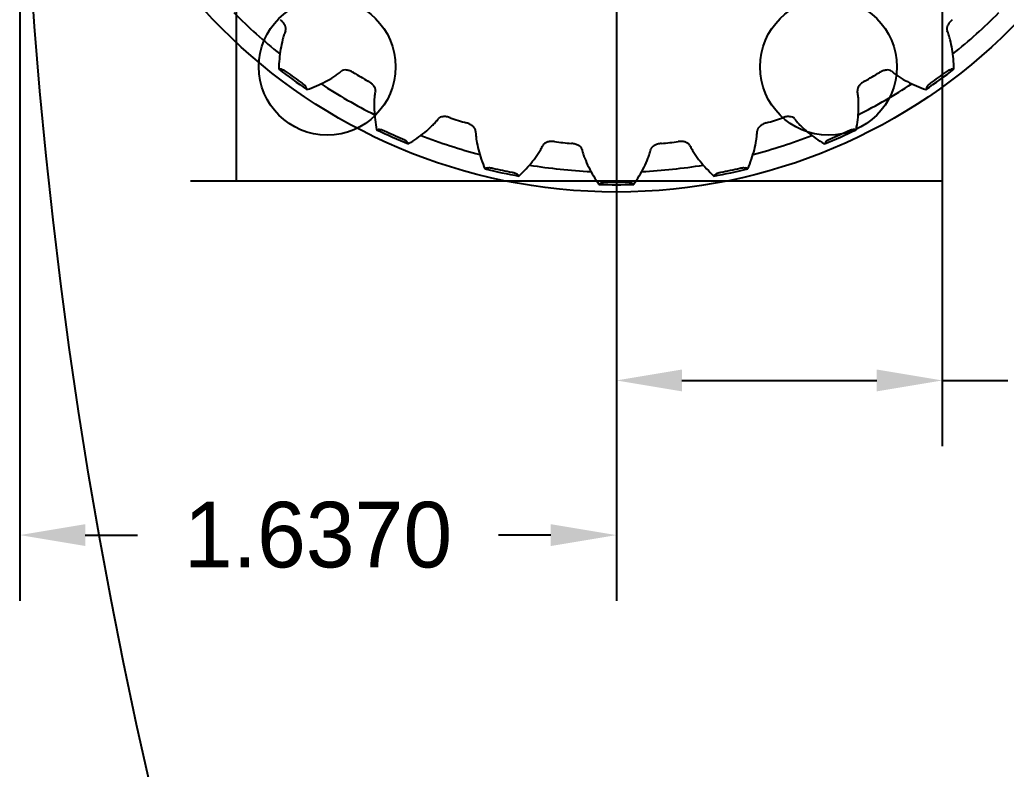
# Model space of a CAD drawing. Header units: inches. Extents: x -116 to 250, y -285 to 80.
# Drawn here: x 110.255 to 112.962, y 26.169 to 28.226 of the extents above; entities that cross this region are included whole.
import ezdxf

# ---------------------------------------------------------------- set-up
doc = ezdxf.new("R2010")
doc.units = ezdxf.units.IN
doc.header["$MEASUREMENT"] = 0
doc.layers.add('LAYER_CURVE', color=7, linetype='Continuous')
doc.layers.add('trajectories', color=3, linetype='Continuous')
doc.dimstyles.get("Standard").update_dxf_attribs({"dimtxt": 0.18, "dimasz": 0.18, "dimexe": 0.18, "dimexo": 0.0625, "dimgap": 0.09, "dimtad": 0, "dimtih": 1, "dimtoh": 1, "dimdec": 4, "dimzin": 0, "dimdsep": 46, "dimtxsty": 'Standard', "dimcen": 0.09, "dimadec": 0, "dimazin": 0, "dimtfac": 1, "dimtdec": 4, "dimtofl": 0, "dimtmove": 0, "dimatfit": 3, "dimfxl": 1, "dimtolj": 1, "dimtzin": 0, "dimarcsym": 0})

# ---------------------------------------------------------------- blocks, each defined once
blk = doc.blocks.new('*D109')
at = {"layer": 'Defpoints', "color": 0, "transparency": 16777216}
for p in [(110.2551, 29.2837), (111.8921, 29.2837), (111.8921, 26.8115)]:
    blk.add_point(p, dxfattribs=at)
at = {"layer": 'trajectories', "color": 0, "lineweight": -2, "transparency": 16777216}
for p, q in [((110.2551, 29.2212), (110.2551, 26.6315)), ((111.8921, 29.2212), (111.8921, 26.6315)), ((110.4351, 26.8115), (110.5786, 26.8115)), ((111.7121, 26.8115), (111.5686, 26.8115))]:
    blk.add_line(p, q, dxfattribs=at)
at = {"layer": 'trajectories', "color": 0, "transparency": 16777216}
for points in [[(110.4351, 26.8415), (110.4351, 26.7815), (110.2551, 26.8115)], [(111.7121, 26.8415), (111.7121, 26.7815), (111.8921, 26.8115)]]:
    blk.add_solid(points, dxfattribs=at)
at = {"layer": 'trajectories', "color": 0, "transparency": 16777216, "insert": (111.0736, 26.8115), "char_height": 0.18, "attachment_point": 5}
blk.add_mtext('\\A1;1.6370', dxfattribs=at)
blk = doc.blocks.new('*D143')
at = {"layer": 'Defpoints', "color": 0, "transparency": 16777216}
for p in [(112.7864, 30.7837), (111.8921, 29.2837), (112.7864, 27.2358)]:
    blk.add_point(p, dxfattribs=at)
at = {"layer": 'trajectories', "color": 0, "lineweight": -2, "transparency": 16777216}
for p, q in [((112.7864, 30.7212), (112.7864, 27.0558)), ((111.8921, 29.2212), (111.8921, 27.0558)), ((112.0721, 27.2358), (112.6064, 27.2358)), ((112.7864, 27.2358), (112.9664, 27.2358))]:
    blk.add_line(p, q, dxfattribs=at)
at = {"layer": 'trajectories', "color": 0, "transparency": 16777216}
for points in [[(112.0721, 27.2658), (112.0721, 27.2058), (111.8921, 27.2358)], [(112.6064, 27.2658), (112.6064, 27.2058), (112.7864, 27.2358)]]:
    blk.add_solid(points, dxfattribs=at)
at = {"layer": 'trajectories', "color": 0, "transparency": 16777216, "insert": (113.4914, 27.2358), "char_height": 0.18, "attachment_point": 5}
blk.add_mtext('\\A1;0.8943', dxfattribs=at)

msp = doc.modelspace()

# ---------------------------------------------------------------- linework, layer by layer
msp.add_circle((124.25513, 29.28373), 14)
at = {"color": 7, "linetype": 'Continuous'}
for centre, radius, start, end in [((110.9313, 27.63397), 0.45747, 84.67273, 85.66862), ((111.89213, 29.28373), 1.51084, 232.18699, 235.81301), ((111.89213, 29.28373), 1.50404, 232.9759, 235.0241), ((111.89213, 29.28373), 1.40303, 239.04245, 240.95755), ((111.89213, 29.28373), 1.40303, 299.04245, 300.95755), ((111.89213, 29.28373), 1.51084, 304.18699, 307.81301), ((111.89213, 29.28373), 1.50404, 304.9759, 307.0241), ((112.8542, 27.61928), 0.47222, 94.34693, 95.31172), ((110.60644, 27.8544), 0.47222, 22.34693, 23.31172), ((113.16423, 27.86013), 0.45747, 156.67273, 157.66862), ((111.89213, 29.28373), 1.40303, 251.04245, 252.95755), ((111.89213, 29.28373), 1.40303, 287.04245, 288.95755), ((111.2953, 27.47026), 0.45747, 96.67273, 97.66862), ((111.89213, 29.28373), 1.51084, 244.18699, 247.81301), ((111.89213, 29.28373), 1.50404, 244.9759, 247.0241), ((111.89213, 29.28373), 1.51084, 292.18699, 295.81301), ((111.89213, 29.28373), 1.50404, 292.9759, 295.0241), ((112.48712, 27.45562), 0.47222, 82.34693, 83.31172), ((110.93171, 27.61833), 0.47222, 34.34693, 35.31172), ((111.89213, 29.28373), 1.40303, 263.04245, 264.95755), ((111.89213, 29.28373), 1.40303, 275.04245, 276.95755), ((112.84045, 27.62675), 0.45747, 144.67273, 145.66862), ((111.68539, 27.3858), 0.45747, 108.67273, 109.66862), ((111.89213, 29.28373), 1.51084, 256.18699, 259.81301), ((111.89213, 29.28373), 1.50404, 256.9759, 259.0241), ((111.29895, 27.45504), 0.47222, 46.34693, 47.31172), ((111.89213, 29.28373), 1.51084, 280.18699, 283.81301), ((112.47522, 27.46579), 0.45747, 132.67273, 133.66862), ((111.89213, 29.28373), 1.50404, 280.9759, 283.0241), ((112.09403, 27.37187), 0.47222, 70.34693, 71.31172), ((112.08451, 27.38429), 0.45747, 120.67273, 121.66862), ((111.89213, 29.28373), 1.51084, 268.18699, 271.81301), ((111.89213, 29.28373), 1.50404, 268.9759, 271.0241), ((111.69212, 27.37167), 0.47222, 58.34693, 59.31172)]:
    msp.add_arc(centre, radius, start, end, dxfattribs=at)
for points, knots in [([(110.98468, 28.19506), (110.98659, 28.19951), (110.98492, 28.2068), (110.98109, 28.21381), (110.97719, 28.21942), (110.97355, 28.22321), (110.97088, 28.22553)], [0, 0, 0, 0, 0.4164048, 0.5515044, 0.6957133, 1, 1, 1, 1]), ([(112.81338, 28.22553), (112.81071, 28.22321), (112.80707, 28.21942), (112.80317, 28.21381), (112.79934, 28.2068), (112.79767, 28.19951), (112.79958, 28.19506)], [0, 0, 0, 0, 0.3042861, 0.4484957, 0.5835949, 1, 1, 1, 1]), ([(110.98468, 28.19506), (110.983, 28.19116), (110.98, 28.18315), (110.975, 28.16651), (110.9704, 28.14476), (110.96705, 28.11777), (110.96607, 28.09943), (110.96585, 28.09014)], [0, 0, 0, 0, 0.1186665, 0.2393382, 0.4861728, 0.7399325, 1, 1, 1, 1]), ([(112.81841, 28.09014), (112.81819, 28.09943), (112.81721, 28.11777), (112.81386, 28.14476), (112.80926, 28.16651), (112.80426, 28.18315), (112.80126, 28.19116), (112.79958, 28.19506)], [0, 0, 0, 0, 0.2600676, 0.5138273, 0.7606619, 0.8813335, 1, 1, 1, 1]), ([(110.97378, 28.08947), (110.97451, 28.0894), (110.97625, 28.08893), (110.97916, 28.08766), (110.98269, 28.08563), (110.98517, 28.08391), (110.98647, 28.08293)], [0, 0, 0, 0, 0.1535913, 0.3724324, 0.6608277, 1, 1, 1, 1]), ([(111.0432, 28.03395), (111.05196, 28.03702), (111.0691, 28.04362), (111.09373, 28.05515), (111.113, 28.06624), (111.12728, 28.07614), (111.13398, 28.08147), (111.13716, 28.08427)], [0, 0, 0, 0, 0.2600676, 0.5138273, 0.7606619, 0.8813335, 1, 1, 1, 1]), ([(111.17041, 28.08056), (111.16737, 28.08238), (111.16264, 28.08467), (111.15611, 28.08666), (111.14825, 28.08813), (111.1408, 28.08747), (111.13716, 28.08427)], [0, 0, 0, 0, 0.3042861, 0.4484957, 0.5835949, 1, 1, 1, 1]), ([(112.6471, 28.08427), (112.64346, 28.08747), (112.63601, 28.08813), (112.62815, 28.08666), (112.62162, 28.08467), (112.61689, 28.08238), (112.61385, 28.08056)], [0, 0, 0, 0, 0.4164051, 0.5515043, 0.6957139, 1, 1, 1, 1]), ([(112.6471, 28.08427), (112.65028, 28.08147), (112.65698, 28.07614), (112.67126, 28.06624), (112.69053, 28.05515), (112.71516, 28.04362), (112.7323, 28.03702), (112.74107, 28.03395)], [0, 0, 0, 0, 0.1186665, 0.2393382, 0.4861728, 0.7399325, 1, 1, 1, 1]), ([(112.79779, 28.08293), (112.79909, 28.08391), (112.80157, 28.08563), (112.8051, 28.08766), (112.80801, 28.08893), (112.80975, 28.0894), (112.81048, 28.08947)], [0, 0, 0, 0, 0.3391728, 0.6275678, 0.8464086, 1, 1, 1, 1]), ([(111.02997, 28.05133), (111.0313, 28.0504), (111.0337, 28.04857), (111.03672, 28.04584), (111.03883, 28.04346), (111.03982, 28.04195), (111.04011, 28.04128)], [0, 0, 0, 0, 0.3391728, 0.6275678, 0.8464086, 1, 1, 1, 1]), ([(111.23085, 28.03018), (111.2318, 28.03493), (111.22865, 28.04171), (111.22345, 28.04778), (111.21846, 28.05245), (111.21412, 28.0554), (111.21102, 28.05712)], [0, 0, 0, 0, 0.4164048, 0.5515044, 0.6957133, 1, 1, 1, 1]), ([(112.57324, 28.05712), (112.57015, 28.0554), (112.5658, 28.05245), (112.56081, 28.04778), (112.55561, 28.04171), (112.55246, 28.03493), (112.55341, 28.03018)], [0, 0, 0, 0, 0.3042861, 0.4484957, 0.5835949, 1, 1, 1, 1]), ([(112.74415, 28.04128), (112.74444, 28.04195), (112.74543, 28.04346), (112.74754, 28.04584), (112.75056, 28.04857), (112.75296, 28.0504), (112.75429, 28.05133)], [0, 0, 0, 0, 0.1535913, 0.3724324, 0.6608277, 1, 1, 1, 1]), ([(111.23085, 28.03018), (111.23002, 28.02602), (111.22875, 28.01755), (111.22732, 28.00024), (111.22735, 27.97801), (111.22968, 27.95091), (111.23254, 27.93277), (111.23426, 27.92364)], [0, 0, 0, 0, 0.1186665, 0.2393382, 0.4861728, 0.7399325, 1, 1, 1, 1]), ([(112.55, 27.92364), (112.55172, 27.93277), (112.55458, 27.95091), (112.55691, 27.97801), (112.55694, 28.00024), (112.55551, 28.01755), (112.55424, 28.02602), (112.55341, 28.03018)], [0, 0, 0, 0, 0.2600676, 0.5138273, 0.7606619, 0.8813335, 1, 1, 1, 1]), ([(111.32159, 27.88476), (111.32953, 27.88959), (111.34492, 27.89961), (111.36662, 27.916), (111.38316, 27.93086), (111.39506, 27.94351), (111.40051, 27.95012), (111.40304, 27.95351)], [0, 0, 0, 0, 0.2600676, 0.5138273, 0.7606619, 0.8813335, 1, 1, 1, 1]), ([(111.43633, 27.9568), (111.43298, 27.95795), (111.42788, 27.95921), (111.42108, 27.95979), (111.41309, 27.9596), (111.40594, 27.9574), (111.40304, 27.95351)], [0, 0, 0, 0, 0.3042861, 0.4484957, 0.5835949, 1, 1, 1, 1]), ([(111.50593, 27.92008), (111.50587, 27.92493), (111.50138, 27.93091), (111.49503, 27.93576), (111.48918, 27.93929), (111.48432, 27.94127), (111.48093, 27.94231)], [0, 0, 0, 0, 0.4164058, 0.5515056, 0.6957146, 1, 1, 1, 1]), ([(112.30333, 27.94231), (112.29994, 27.94127), (112.29508, 27.93929), (112.28923, 27.93576), (112.28288, 27.93091), (112.27839, 27.92493), (112.27833, 27.92008)], [0, 0, 0, 0, 0.3042853, 0.448495, 0.5835943, 1, 1, 1, 1]), ([(112.38122, 27.95351), (112.37832, 27.9574), (112.37117, 27.9596), (112.36318, 27.95979), (112.35638, 27.95921), (112.35128, 27.95795), (112.34793, 27.9568)], [0, 0, 0, 0, 0.4164048, 0.5515043, 0.6957133, 1, 1, 1, 1]), ([(112.38122, 27.95351), (112.38375, 27.95012), (112.3892, 27.94351), (112.4011, 27.93086), (112.41764, 27.916), (112.43934, 27.89961), (112.45473, 27.88959), (112.46267, 27.88476)], [0, 0, 0, 0, 0.1186665, 0.2393382, 0.4861728, 0.7399325, 1, 1, 1, 1]), ([(111.24215, 27.92463), (111.24288, 27.92472), (111.24468, 27.92461), (111.24779, 27.92398), (111.25167, 27.92273), (111.25445, 27.92156), (111.25592, 27.92088)], [0, 0, 0, 0, 0.1535913, 0.3724324, 0.6608277, 1, 1, 1, 1]), ([(111.50593, 27.92008), (111.50598, 27.91584), (111.5065, 27.9073), (111.5087, 27.89007), (111.51335, 27.86832), (111.52126, 27.84231), (111.52783, 27.82515), (111.53141, 27.81658)], [0, 0, 0, 0, 0.1186665, 0.2393382, 0.4861728, 0.7399325, 1, 1, 1, 1]), ([(112.25285, 27.81658), (112.25643, 27.82515), (112.263, 27.84231), (112.27091, 27.86832), (112.27556, 27.89007), (112.27776, 27.9073), (112.27828, 27.91584), (112.27833, 27.92008)], [0, 0, 0, 0, 0.2600676, 0.5138273, 0.7606619, 0.8813335, 1, 1, 1, 1]), ([(112.52834, 27.92088), (112.52981, 27.92156), (112.5326, 27.92273), (112.53647, 27.92398), (112.53958, 27.92461), (112.54138, 27.92472), (112.54211, 27.92463)], [0, 0, 0, 0, 0.3391728, 0.6275678, 0.8464086, 1, 1, 1, 1]), ([(111.30504, 27.89901), (111.30654, 27.89837), (111.30926, 27.89708), (111.31278, 27.89504), (111.31534, 27.89316), (111.31662, 27.89188), (111.31705, 27.89128)], [0, 0, 0, 0, 0.3391728, 0.6275678, 0.8464086, 1, 1, 1, 1]), ([(111.62492, 27.7967), (111.63168, 27.80308), (111.64465, 27.81608), (111.66247, 27.83663), (111.67556, 27.8546), (111.68457, 27.86945), (111.68852, 27.87704), (111.6903, 27.8809)], [0, 0, 0, 0, 0.2600676, 0.5138273, 0.7606619, 0.8813335, 1, 1, 1, 1]), ([(111.72218, 27.89103), (111.71866, 27.89146), (111.71341, 27.89163), (111.70663, 27.89078), (111.69886, 27.88893), (111.69232, 27.8853), (111.6903, 27.8809)], [0, 0, 0, 0, 0.3042861, 0.4484957, 0.5835949, 1, 1, 1, 1]), ([(111.79789, 27.86959), (111.79683, 27.87432), (111.79119, 27.87923), (111.78397, 27.88266), (111.77751, 27.88489), (111.77234, 27.88582), (111.76881, 27.88613)], [0, 0, 0, 0, 0.4164048, 0.5515044, 0.6957133, 1, 1, 1, 1]), ([(112.01545, 27.88613), (112.01192, 27.88582), (112.00675, 27.88489), (112.0003, 27.88266), (111.99308, 27.87923), (111.98744, 27.87432), (111.98637, 27.86959)], [0, 0, 0, 0, 0.3042862, 0.4484951, 0.5835948, 1, 1, 1, 1]), ([(112.09397, 27.8809), (112.09194, 27.8853), (112.0854, 27.88893), (112.07763, 27.89078), (112.07085, 27.89163), (112.0656, 27.89146), (112.06208, 27.89103)], [0, 0, 0, 0, 0.4164048, 0.5515044, 0.6957133, 1, 1, 1, 1]), ([(112.09397, 27.8809), (112.09574, 27.87704), (112.09969, 27.86945), (112.1087, 27.8546), (112.12179, 27.83663), (112.13961, 27.81608), (112.15258, 27.80308), (112.15934, 27.7967)], [0, 0, 0, 0, 0.1186665, 0.2393382, 0.4861728, 0.7399325, 1, 1, 1, 1]), ([(112.46721, 27.89128), (112.46764, 27.89188), (112.46892, 27.89316), (112.47148, 27.89504), (112.475, 27.89708), (112.47772, 27.89837), (112.47922, 27.89901)], [0, 0, 0, 0, 0.1535913, 0.3724324, 0.6608277, 1, 1, 1, 1]), ([(111.79789, 27.86959), (111.79882, 27.86545), (111.80111, 27.8572), (111.80684, 27.8408), (111.8159, 27.8205), (111.82906, 27.7967), (111.83905, 27.78128), (111.84433, 27.77364)], [0, 0, 0, 0, 0.1186665, 0.2393382, 0.4861728, 0.7399325, 1, 1, 1, 1]), ([(111.93993, 27.77364), (111.94521, 27.78128), (111.9552, 27.7967), (111.96836, 27.8205), (111.97742, 27.8408), (111.98315, 27.8572), (111.98544, 27.86545), (111.98637, 27.86959)], [0, 0, 0, 0, 0.2600676, 0.5138273, 0.7606619, 0.8813335, 1, 1, 1, 1]), ([(111.53892, 27.81919), (111.53962, 27.81943), (111.54141, 27.8197), (111.54458, 27.81972), (111.54863, 27.81931), (111.55159, 27.81875), (111.55318, 27.81838)], [0, 0, 0, 0, 0.1535913, 0.3724324, 0.6608277, 1, 1, 1, 1]), ([(111.60577, 27.8072), (111.60737, 27.80689), (111.6103, 27.8062), (111.61417, 27.80493), (111.61706, 27.80362), (111.61858, 27.80264), (111.61912, 27.80214)], [0, 0, 0, 0, 0.3391728, 0.6275678, 0.8464086, 1, 1, 1, 1]), ([(112.16514, 27.80214), (112.16568, 27.80264), (112.1672, 27.80362), (112.17009, 27.80493), (112.17396, 27.8062), (112.17689, 27.80689), (112.17849, 27.8072)], [0, 0, 0, 0, 0.1535913, 0.3724324, 0.6608277, 1, 1, 1, 1]), ([(112.23108, 27.81838), (112.23267, 27.81875), (112.23563, 27.81931), (112.23968, 27.81972), (112.24285, 27.8197), (112.24464, 27.81943), (112.24534, 27.81919)], [0, 0, 0, 0, 0.3391728, 0.6275678, 0.8464086, 1, 1, 1, 1]), ([(111.85113, 27.77776), (111.85177, 27.77814), (111.85346, 27.77878), (111.85656, 27.77946), (111.86061, 27.77989), (111.86362, 27.77996), (111.86525, 27.77993)], [0, 0, 0, 0, 0.1535913, 0.3724324, 0.6608277, 1, 1, 1, 1]), ([(111.91901, 27.77993), (111.92064, 27.77996), (111.92365, 27.77989), (111.9277, 27.77946), (111.9308, 27.77878), (111.93249, 27.77814), (111.93313, 27.77776)], [0, 0, 0, 0, 0.3391728, 0.6275678, 0.8464086, 1, 1, 1, 1])]:
    msp.add_open_spline(points, degree=3, knots=knots, dxfattribs=at)
at = {"layer": 'LAYER_CURVE', "color": 4, "linetype": 'Continuous'}
msp.add_circle((111.89213, 29.28373), 1.53097, dxfattribs=at)
for start, end in [(224.71428, 231.2858), (308.71428, 315.2858), (236.71428, 243.2858), (296.71428, 303.2858), (248.71428, 255.2858), (284.71428, 291.2858), (260.71428, 267.2858), (272.71428, 279.2858)]:
    msp.add_arc((111.89213, 29.28373), 1.47638, start, end, dxfattribs=at)
at = {"layer": 'trajectories'}
for p, q in [((110.84888, 30.78373), (110.84888, 27.78373)), ((112.78638, 30.78373), (112.78638, 27.78373)), ((110.72388, 27.78373), (112.78638, 27.78373))]:
    msp.add_line(p, q, dxfattribs=at)
for centre in [(111.09888, 28.09623), (112.47388, 28.09623)]:
    msp.add_circle(centre, 0.1875, dxfattribs=at)

# ---------------------------------------------------------------- dimensions: what is measured, and where the dimension line sits
for base, p1, p2, picture, middle in [((112.7863803005, 27.2358051271), (111.8921303005, 29.2837283286), (112.7863803005, 30.7837283286), '*D143', (113.4913803005, 27.2358051271)), ((111.89213, 26.81149), (110.25513, 29.28373), (111.89213, 29.28373), '*D109', (111.07363, 26.81149))]:
    dim = msp.add_linear_dim(base=base, p1=p1, p2=p2, dimstyle='Standard', dxfattribs=at)
    dim.commit()
    dim.dimension.update_dxf_attribs({"geometry": picture, "text_midpoint": middle})

doc.saveas('drawing.dxf')
